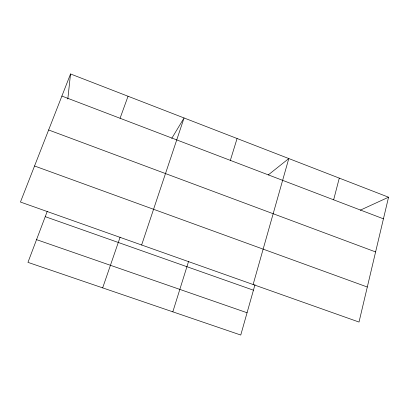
<?xml version="1.0" encoding="UTF-8"?>
<svg xmlns="http://www.w3.org/2000/svg" width="409" height="409" viewBox="0 0 409 409"><rect width="100%" height="100%" fill="white"/><g stroke="black" fill="none" stroke-linecap="round" stroke-linejoin="round"><path stroke-width="0.61" d="M67.812 99.014L70.537 73.963L388.55 197.21L359.015 322.052L20.45 202.041L70.537 73.963M333.647 199.817L339.276 178.114M253.12 284.516L288.8 158.554L268.222 174.96M254.996 284.659L240.763 335.037L27.955 262.358L47.255 211.346M230.344 160.374L237.082 138.508M172.823 311.832L188.615 261.295M141.637 245.001L184.065 117.961L171.765 138.349M102.669 287.875L120.108 237.174M120.072 118.273L128.043 96.253M360.227 210.195L388.55 197.21M36.549 239.638L247.062 312.747M45.241 216.668L253.432 290.191M34.55 165.993L367.302 287.016M48.63 129.975L375.605 251.934M61.892 96.064L383.438 218.825"/></g></svg>
